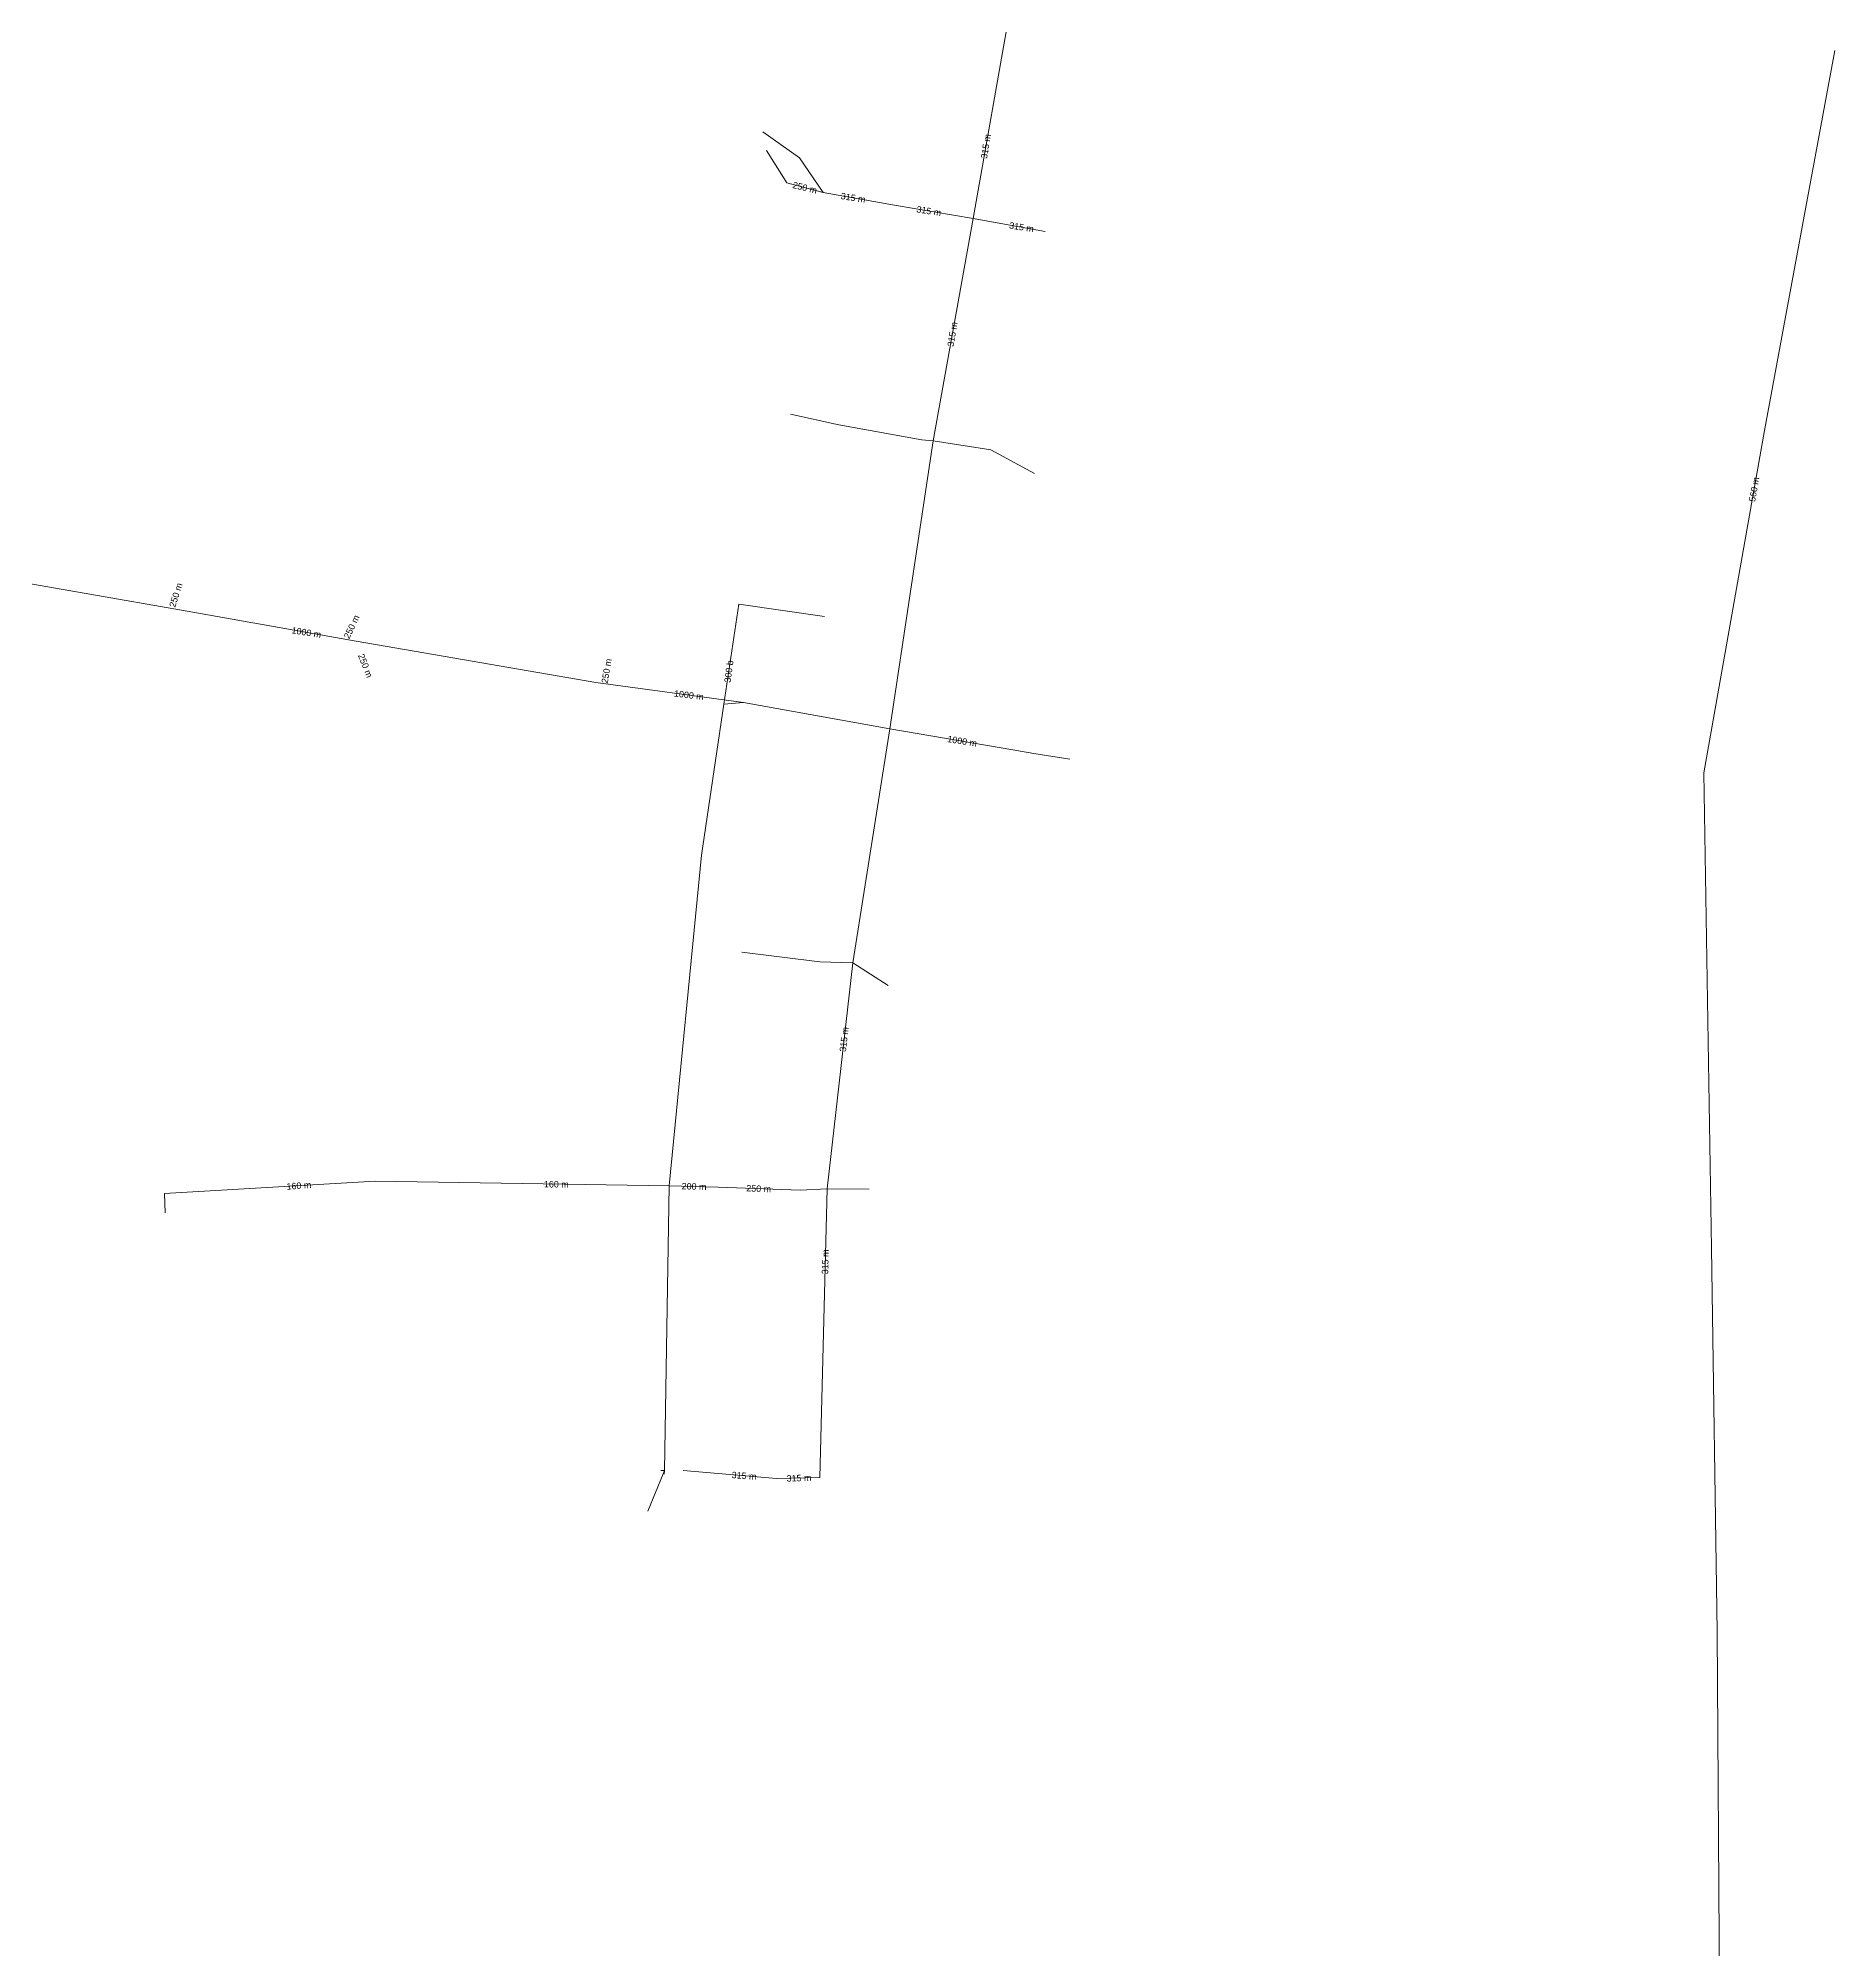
# Model space of a CAD drawing. Header units: metres. Extents: x 25505628 to 25506199, y 6696489 to 6697944.
# Drawn here: x 25505918 to 25506199, y 6696974.3 to 6697273.3 of the extents above; entities that cross this region are included whole.
import ezdxf
from ezdxf.enums import TextEntityAlignment as Align

# ---------------------------------------------------------------- set-up
doc = ezdxf.new("R2010")
doc.units = ezdxf.units.M
for name, pattern in [('Annotation', [0]), ('Sadevesiputket Hylätty', [0]), ('Sadevesiputket Käytössä', [0])]:
    doc.linetypes.add(name, pattern=pattern)
for name, color, linetype, lineweight in [('Annotation', 7, 'Annotation', 0), ('Sadevesiputket Hylätty', 7, 'Sadevesiputket Hylätty', 0), ('Sadevesiputket Käytössä', 7, 'Sadevesiputket Käytössä', 0)]:
    doc.layers.add(name, color=color, linetype=linetype, lineweight=lineweight)
doc.styles.add('DEFAULT', font='', dxfattribs={"height": 0.2})
doc.styles.get('DEFAULT').set_extended_font_data('Arial')

msp = doc.modelspace()

# ---------------------------------------------------------------- linework, layer by layer
at = {"layer": 'Sadevesiputket Hylätty', "color": 252, "linetype": 'Continuous', "lineweight": 15, "true_color": 0x969696}
for p, q in [((25506027.525898, 6697184.742011), (25506025.213441, 6697169.127161)), ((25506040.927501, 6697182.808694), (25506027.525898, 6697184.742011))]:
    msp.add_line(p, q, dxfattribs=at)
at = {"layer": 'Sadevesiputket Käytössä', "color": 3, "linetype": 'Continuous', "lineweight": 15}
for p, q in [((25506064.177207, 6697245.080442, 38.64), (25506069.956131, 6697277.830058, 38.9475)), ((25506187.979198, 6697211.941182), (25506198.960493, 6697271.338729)), ((25506035.043677, 6697250.639903), (25506031.839906, 6697255.739814, 0.3175)), ((25506035.043677, 6697250.639903), (25506040.702423, 6697249.15763, 38.85)), ((25506040.702423, 6697249.15763, 38.85), (25506051.876429, 6697247.174012, 0.3175)), ((25506051.876429, 6697247.174012, 0.3175), (25506064.177207, 6697245.080442, 38.6875)), ((25506064.177207, 6697245.080442, 38.57), (25506057.958562, 6697210.306355, 38.18)), ((25506064.177207, 6697245.080442, 38.7275), (25506075.472482, 6697243.069054, 38.8075)), ((25506043.165357, 6697212.79981, 38.56), (25506035.612981, 6697214.48766)), ((25506043.165357, 6697212.79981, 38.53), (25506056.185698, 6697210.455244, 38.32)), ((25506178.476369, 6697158.371616), (25506187.979198, 6697211.941182)), ((25506057.958562, 6697210.306355, 38.18), (25506051.146555, 6697165.287566, 35.9675)), ((25506056.185698, 6697210.455244, 38.32), (25506057.958562, 6697210.306355, 38.33)), ((25506066.976847, 6697208.89953, 38.55), (25506057.958562, 6697210.306355, 38.37)), ((25506066.976847, 6697208.89953, 38.55), (25506073.783194, 6697205.211065)), ((25505940.374233, 6697183.83728), (25505891.332799, 6697192.340392)), ((25505967.689544, 6697178.985813), (25505940.374233, 6697183.83728)), ((25506005.168074, 6697172.52015), (25505967.689544, 6697178.985813)), ((25506005.168074, 6697172.52015), (25506028.273748, 6697169.360624)), ((25506025.213441, 6697169.127161), (25506021.713445, 6697145.493458)), ((25506025.213441, 6697169.127161), (25506028.273748, 6697169.360624)), ((25506051.146555, 6697165.287566), (25506028.273748, 6697169.360624)), ((25506051.146555, 6697165.287566, 35.9675), (25506045.357778, 6697128.655833, 38.61)), ((25506051.146555, 6697165.287566), (25506070.378336, 6697161.954761, 35.882)), ((25506070.378336, 6697161.954761, 36.022), (25506073.69406, 6697161.414758, 22.702372)), ((25506073.69406, 6697161.414758, 22.702372), (25506079.305247, 6697160.500914)), ((25506179.65932, 6697084.028626), (25506178.476369, 6697158.371616)), ((25506016.623213, 6697093.790106, 39.928), (25506021.713445, 6697145.493458)), ((25506040.230532, 6697128.794578, 38.81), (25506027.99596, 6697130.341384)), ((25506040.230532, 6697128.794578, 38.73), (25506045.357778, 6697128.655833, 38.65)), ((25506045.357778, 6697128.655833, 38.61), (25506041.340867, 6697093.326326, 39.2)), ((25506045.357778, 6697128.655833, 38.79), (25506050.889577, 6697125.107341)), ((25505970.650054, 6697094.514161, 40.447), (25505937.693398, 6697092.57469)), ((25506016.623213, 6697093.790106, 39.938), (25505970.650054, 6697094.514161, 40.447)), ((25505937.693398, 6697092.57469, 40.6275), (25505937.825904, 6697089.56139, 40.6675)), ((25506016.623213, 6697093.790106, 39.928), (25506015.902341, 6697049.279999, 41.028)), ((25506016.623213, 6697093.790106, 39.768), (25506024.285716, 6697093.59092, 39.46)), ((25506024.285716, 6697093.59092, 39.46), (25506037.105004, 6697093.09053, 39.3)), ((25506037.105004, 6697093.09053, 39.21), (25506041.340867, 6697093.326326, 39.28)), ((25506041.340867, 6697093.326326, 39.23), (25506040.205767, 6697048.143455, 39.95)), ((25506041.340867, 6697093.326326, 39.38), (25506047.937449, 6697093.245639)), ((25506180.580656, 6697024.090583), (25506179.65932, 6697084.028626)), ((25506015.688876, 6697048.751429), (25506013.319479, 6697042.884448)), ((25506015.902341, 6697049.279999, 41.148), (25506015.351908, 6697049.284089)), ((25506015.902341, 6697049.279999, 41.068), (25506015.688876, 6697048.751429)), ((25506015.902341, 6697049.279999, 41.188), (25506015.864069, 6697048.680538)), ((25506033.434314, 6697048.012109, 40.07), (25506018.807175, 6697049.255957, 41.133)), ((25506040.205767, 6697048.143455, 40.02), (25506033.434314, 6697048.012109, 40.11)), ((25506180.972757, 6696956.290029), (25506180.580656, 6697024.090583))]:
    msp.add_line(p, q, dxfattribs=at)
msp.add_polyline3d([(25506040.702423, 6697249.15763, 39.0575), (25506037.016811, 6697254.553341, 39.253943), (25506031.288298, 6697258.646049, 39.0575)], dxfattribs=at)

# ---------------------------------------------------------------- texts
at = {"layer": 'Annotation', "color": 3, "style": 'DEFAULT'}
for s, rotation, p in [('315 m', 80.86099766, (25506066.169409, 6697256.370409)), ('250 m', 346.18999589, (25506037.865522, 6697249.900738)), ('315 m', 350.80201283, (25506045.416985, 6697248.320697)), ('315 m', 351.20999369, (25506057.26215, 6697246.257372)), ('315 m', 350.77198732, (25506071.757953, 6697243.730513)), ('315 m', 80.73000146, (25506060.93986, 6697226.977496)), ('560 m', 79.9409985, (25506186.342903, 6697202.716791)), ('250 m', 72.28499848, (25505939.475789, 6697186.183426)), ('1000 m', 350.61000255, (25505959.899017, 6697180.33279)), ('250 m', 64.88299953, (25505966.970111, 6697181.221386)), ('250 m', 291.8599938, (25505969.124481, 6697175.136437)), ('250 m', 80.71500237, (25506006.842885, 6697174.313315)), ('300 b', 82.44500049, (25506025.970708, 6697174.2406)), ('1000 m', 353.00198944, (25506019.724622, 6697170.541849)), ('1000 m', 350.97000816, (25506062.473847, 6697163.33414)), ('315 m', 83.51300302, (25506043.997, 6697116.687527)), ('160 m', 4.23700284, (25505958.720542, 6697093.81212)), ('160 m', 359.87799552, (25505998.990513, 6697094.02404)), ('200 m', 358.51100146, (25506020.538143, 6697093.688338)), ('250 m', 357.7650082, (25506030.645283, 6697093.34268)), ('315 m', 88.5670015, (25506041.054902, 6697081.894056)), ('315 m', 355.98200097, (25506028.357281, 6697048.441062)), ('315 m', 2.09200242, (25506036.945117, 6697048.083652))]:
    msp.add_text(s, height=1, rotation=rotation, dxfattribs=at).set_placement(p, align=Align.MIDDLE_CENTER)

doc.saveas('drawing.dxf')
